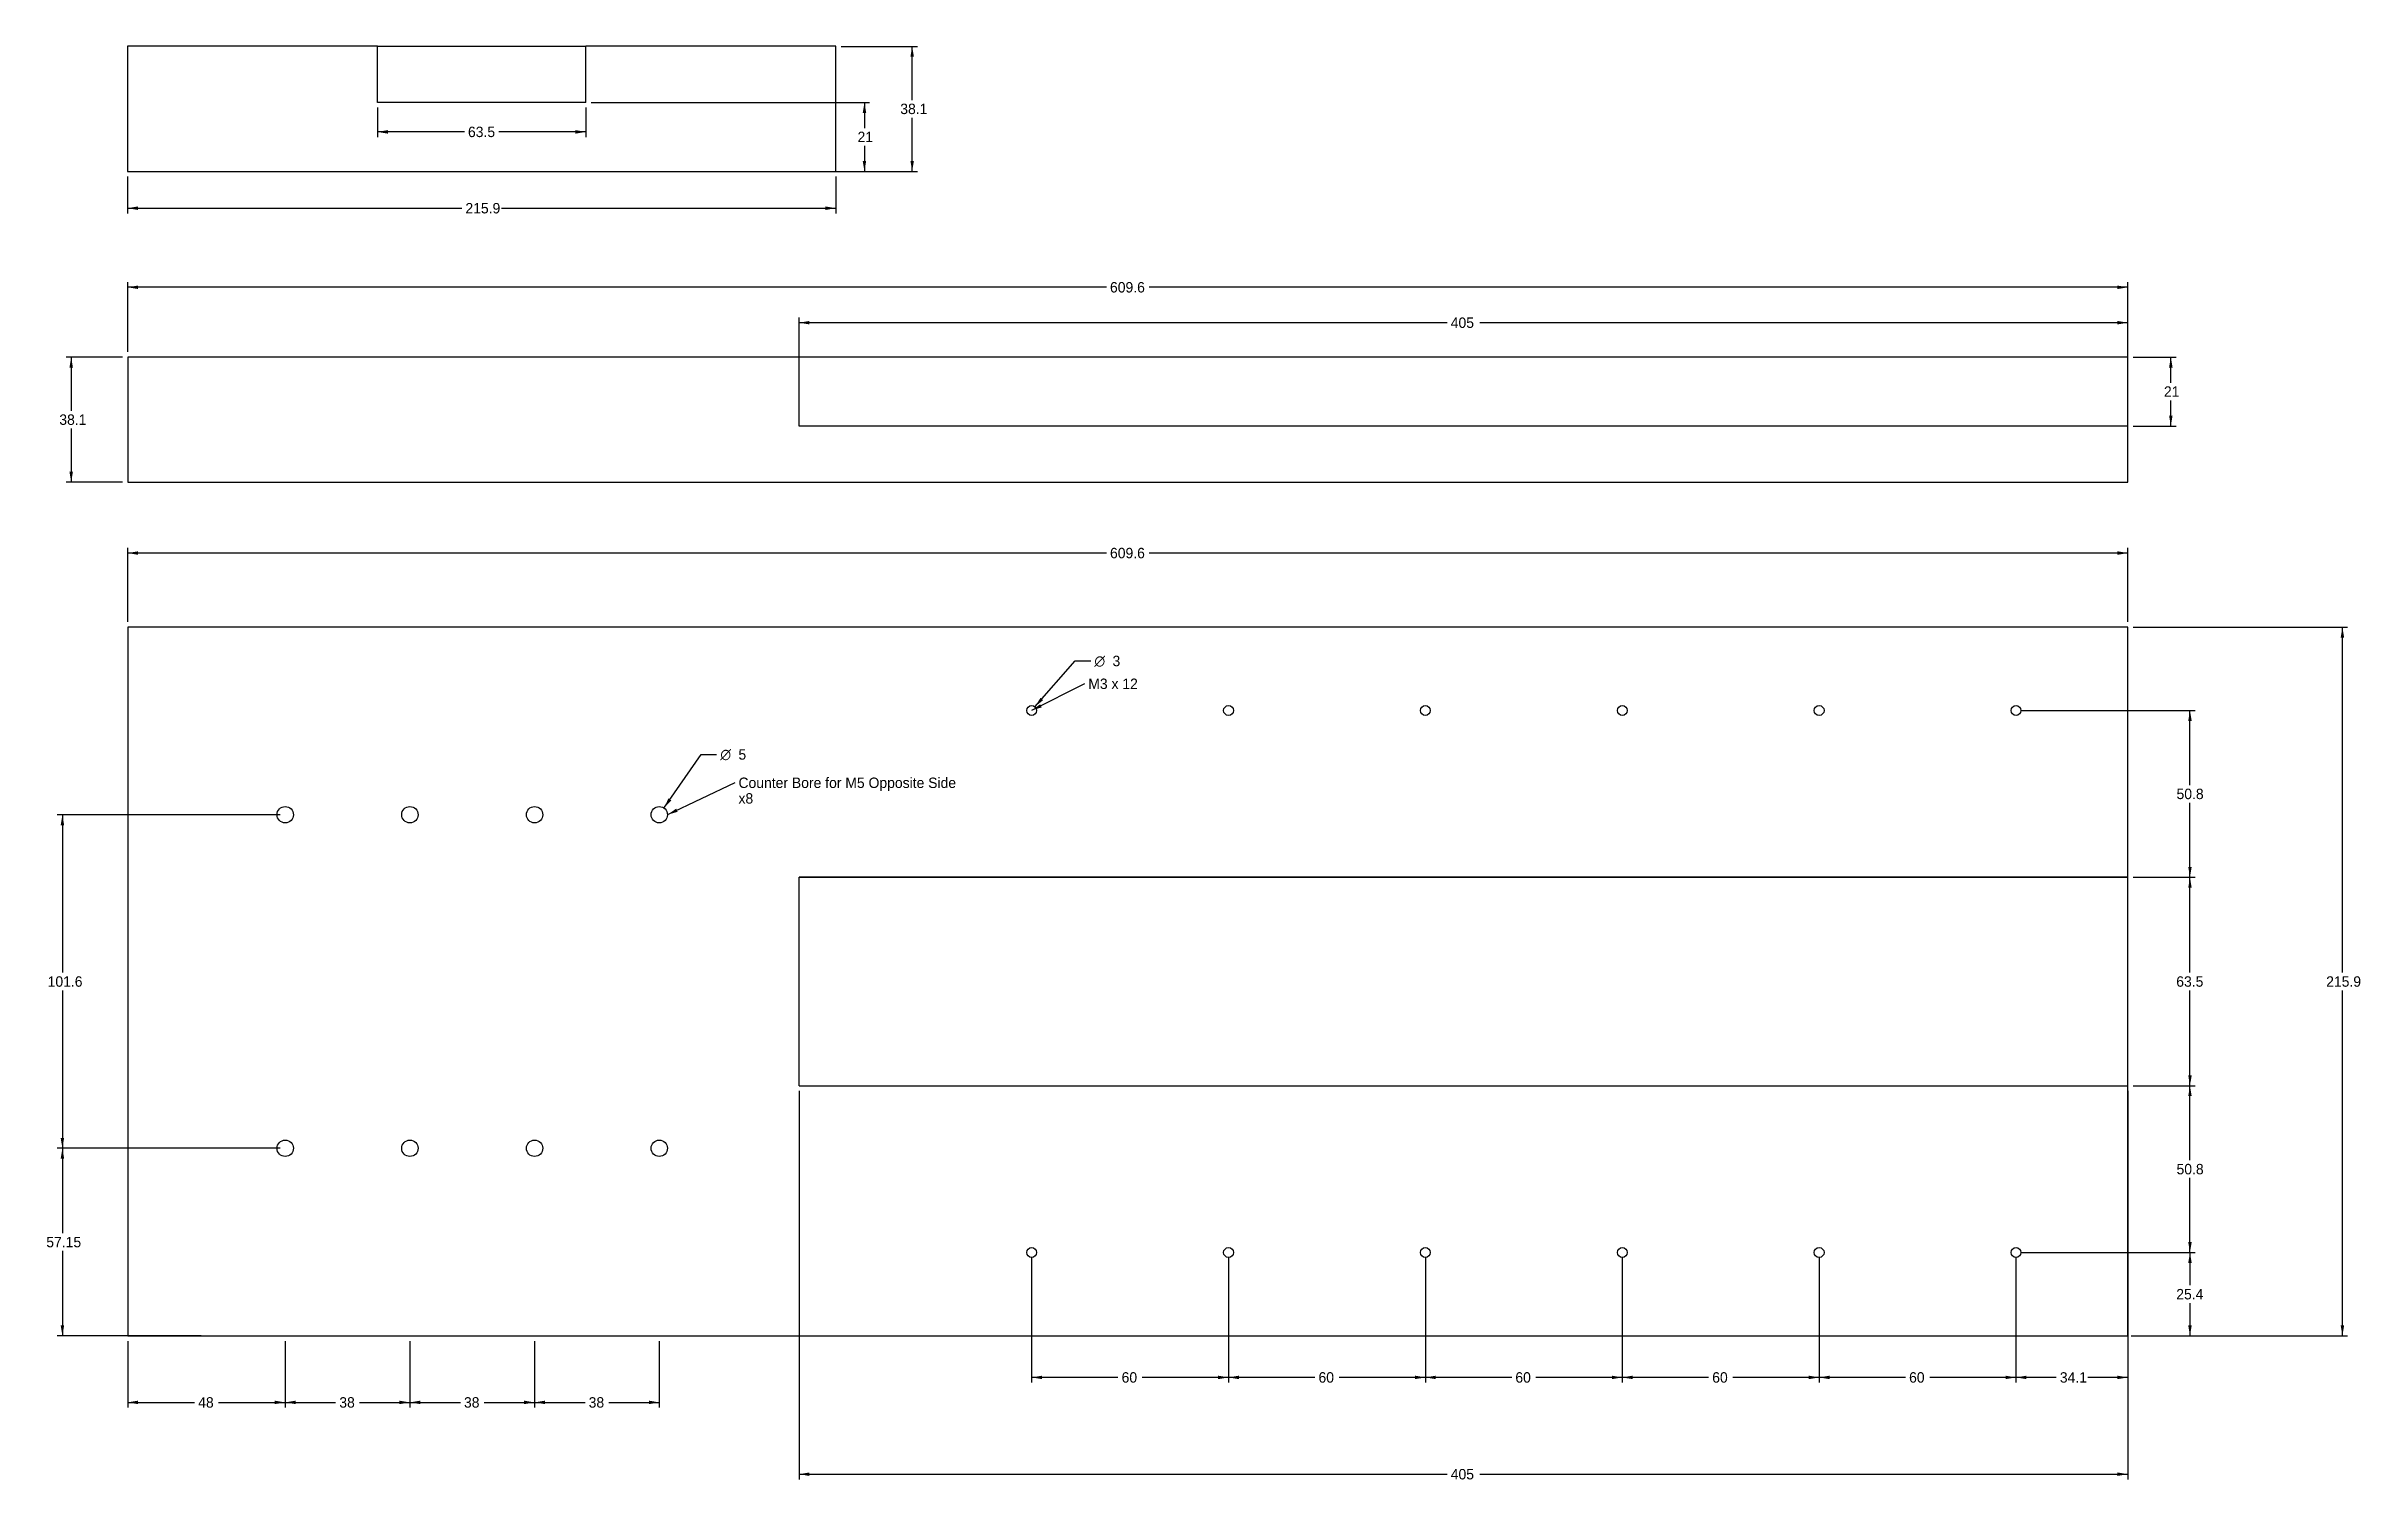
# Model space of a CAD drawing. Header units: millimetres. Extents: x 35 to 740, y 25 to 463.
import ezdxf
from ezdxf.enums import TextEntityAlignment as Align
from ezdxf.lldxf.tags import DXFTag

# ---------------------------------------------------------------- set-up
doc = ezdxf.new("R2010")
doc.units = ezdxf.units.MM
doc.layers.add('Default', color=7, linetype='Continuous')
doc.styles.add('SEACAD_Solid_Edge_ANSI', font='seans.ttf')
doc.styles.add('SEACAD_Solid_Edge_ANSI1_Symbols', font='semeca1.ttf')
tags = doc.linetypes.add('HIDDEN2', pattern=[4.7625, 3.175, -1.5875]).pattern_tags.tags
tags[6:7] = [DXFTag(74, 4), DXFTag(75, 0), DXFTag(340, '0'), DXFTag(46, 0.0), DXFTag(50, 0.0), DXFTag(44, 0.0), DXFTag(45, 0.0)]
tags[4:5] = [DXFTag(74, 4), DXFTag(75, 0), DXFTag(340, '0'), DXFTag(46, 0.0), DXFTag(50, 0.0), DXFTag(44, 0.0), DXFTag(45, 0.0)]
doc.dimstyles.new('ANSI_(mm)', dxfattribs={"dimtxt": 3.175, "dimasz": 3.175, "dimexe": 1.5875, "dimexo": 1.5875, "dimgap": 1.5875, "dimtad": 0, "dimtih": 1, "dimtoh": 1, "dimdsep": 46, "dimtxsty": 'SEACAD_Solid_Edge_ANSI', "dimblk1": '_SE_FILLED', "dimblk2": '_SE_FILLED', "dimsah": 1, "dimcen": 1.5875, "dimadec": 0, "dimazin": 0, "dimtfac": 1, "dimtofl": 0, "dimtmove": 0, "dimatfit": 3, "dimfxl": 0, "dimtolj": 1, "dimarcsym": 0})

# ---------------------------------------------------------------- blocks, each defined once
blk = doc.blocks.new('SEANNOT_GROUP')
at = {"layer": 'Default', "linetype": 'Continuous'}
blk.add_hatch(color=7, dxfattribs=at).paths.add_polyline_path([(337.64, 262.24), (335.04, 260.34), (338.12, 261.3)])
at = {"layer": 'Default', "color": 7, "linetype": 'Continuous'}
blk.add_lwpolyline([(351.18, 268.49), (335.04, 260.34)], dxfattribs=at)
at = {"layer": 'Default', "color": 7, "linetype": 'Continuous', "style": 'SEACAD_Solid_Edge_ANSI'}
blk.add_text('M3 x 12', height=3.175, dxfattribs=at).set_placement((352.3, 270.07), align=Align.TOP_LEFT)
blk = doc.blocks.new('SEANNOT_GROUP1')
at = {"layer": 'Default', "linetype": 'Continuous'}
blk.add_hatch(color=7, dxfattribs=at).paths.add_polyline_path([(226.69, 230.43), (224.04, 228.59), (227.14, 229.47)])
at = {"layer": 'Default', "color": 7, "linetype": 'Continuous'}
blk.add_lwpolyline([(244.58, 238.32), (224.04, 228.59)], dxfattribs=at)
at = {"layer": 'Default', "color": 7, "linetype": 'Continuous', "style": 'SEACAD_Solid_Edge_ANSI'}
for s, p in [('Counter Bore for M5 Opposite Side', (245.69, 239.91)), ('x8', (245.69, 235.15))]:
    blk.add_text(s, height=3.175, dxfattribs=at).set_placement(p, align=Align.TOP_LEFT)
blk = doc.blocks.new('DMBLK1')
at = {"layer": 'Default', "linetype": 'Continuous'}
for points in [[(62.72, 308.83), (59.54, 308.3), (62.72, 307.77)], [(665.97, 308.83), (665.97, 307.77), (669.14, 308.3)]]:
    blk.add_hatch(color=7, dxfattribs=at).paths.add_polyline_path(points)
at = {"layer": 'Default', "color": 7, "linetype": 'Continuous'}
for p, q in [((59.54, 287.32), (59.54, 309.89)), ((357.81, 308.3), (59.54, 308.3)), ((669.14, 308.3), (370.88, 308.3)), ((669.14, 287.32), (669.14, 309.89))]:
    blk.add_line(p, q, dxfattribs=at)
at = {"layer": 'Default', "color": 7, "linetype": 'Continuous', "style": 'SEACAD_Solid_Edge_ANSI'}
blk.add_text('609.6', height=3.175, dxfattribs=at).set_placement((358.92, 309.89), align=Align.TOP_LEFT)
blk = doc.blocks.new('_SE_FILLED')
at = {"color": 0}
blk.add_line((0, 0), (-1, 0), dxfattribs=at)
blk.add_solid([(0, 0), (-1, -0.1665), (-1, 0.1665), (0, 0)], dxfattribs=at)
blk = doc.blocks.new('DMBLK2')
at = {"layer": 'Default', "linetype": 'Continuous'}
for points in [[(735.05, 282.56), (734.53, 285.74), (734, 282.56)], [(735.05, 73.01), (734, 73.01), (734.53, 69.84)]]:
    blk.add_hatch(color=7, dxfattribs=at).paths.add_polyline_path(points)
at = {"layer": 'Default', "color": 7, "linetype": 'Continuous'}
for p, q in [((670.73, 285.74), (736.11, 285.74)), ((734.53, 180.49), (734.53, 285.74)), ((734.53, 69.84), (734.53, 175.09)), ((670.73, 69.84), (736.11, 69.84))]:
    blk.add_line(p, q, dxfattribs=at)
at = {"layer": 'Default', "color": 7, "linetype": 'Continuous', "style": 'SEACAD_Solid_Edge_ANSI'}
blk.add_text('215.9', height=3.175, dxfattribs=at).set_placement((729.58, 179.37), align=Align.TOP_LEFT)
blk = doc.blocks.new('DMBLK3')
at = {"layer": 'Default', "linetype": 'Continuous'}
blk.add_hatch(color=7, dxfattribs=at).paths.add_polyline_path([(337.73, 264.2), (336.03, 261.46), (338.53, 263.5)])
at = {"layer": 'Default', "color": 7, "linetype": 'Continuous'}
for p, q in [((336.03, 261.46), (348.29, 275.42)), ((348.29, 275.42), (353.05, 275.42))]:
    blk.add_line(p, q, dxfattribs=at)
for s, style, p in [('O', 'SEACAD_Solid_Edge_ANSI1_Symbols', (354.16, 277.01)), ('3', 'SEACAD_Solid_Edge_ANSI', (359.69, 277.01))]:
    blk.add_text(s, height=3.17, dxfattribs=dict(at, style=style)).set_placement(p, align=Align.TOP_LEFT)
blk = doc.blocks.new('DMBLK4')
at = {"layer": 'Default', "linetype": 'Continuous'}
for points in [[(41.79, 364.82), (42.85, 364.82), (42.32, 367.99)], [(41.79, 333.07), (42.32, 329.89), (42.85, 333.07)]]:
    blk.add_hatch(color=7, dxfattribs=at).paths.add_polyline_path(points)
at = {"layer": 'Default', "color": 7, "linetype": 'Continuous'}
for p, q in [((57.96, 367.99), (40.74, 367.99)), ((42.32, 367.99), (42.32, 351.64)), ((42.32, 346.24), (42.32, 329.89)), ((57.96, 329.89), (40.74, 329.89))]:
    blk.add_line(p, q, dxfattribs=at)
at = {"layer": 'Default', "color": 7, "linetype": 'Continuous', "style": 'SEACAD_Solid_Edge_ANSI'}
blk.add_text('38.1', height=3.175, dxfattribs=at).set_placement((38.7, 350.53), align=Align.TOP_LEFT)
blk = doc.blocks.new('DMBLK5')
at = {"layer": 'Default', "linetype": 'Continuous'}
for points in [[(62.72, 389.79), (59.54, 389.26), (62.72, 388.73)], [(665.97, 389.79), (665.97, 388.73), (669.14, 389.26)]]:
    blk.add_hatch(color=7, dxfattribs=at).paths.add_polyline_path(points)
at = {"layer": 'Default', "color": 7, "linetype": 'Continuous'}
for p, q in [((59.54, 369.58), (59.54, 390.85)), ((357.81, 389.26), (59.54, 389.26)), ((669.14, 389.26), (370.88, 389.26)), ((669.14, 369.58), (669.14, 390.85))]:
    blk.add_line(p, q, dxfattribs=at)
at = {"layer": 'Default', "color": 7, "linetype": 'Continuous', "style": 'SEACAD_Solid_Edge_ANSI'}
blk.add_text('609.6', height=3.175, dxfattribs=at).set_placement((358.92, 390.85), align=Align.TOP_LEFT)
blk = doc.blocks.new('DMBLK6')
at = {"layer": 'Default', "linetype": 'Continuous'}
for points in [[(682.76, 364.82), (682.23, 367.99), (681.7, 364.82)], [(682.76, 350.17), (681.7, 350.17), (682.23, 346.99)]]:
    blk.add_hatch(color=7, dxfattribs=at).paths.add_polyline_path(points)
at = {"layer": 'Default', "color": 7, "linetype": 'Continuous'}
for p, q in [((670.73, 367.99), (683.82, 367.99)), ((682.23, 360.19), (682.23, 367.99)), ((682.23, 346.99), (682.23, 354.79)), ((670.73, 346.99), (683.82, 346.99))]:
    blk.add_line(p, q, dxfattribs=at)
at = {"layer": 'Default', "color": 7, "linetype": 'Continuous', "style": 'SEACAD_Solid_Edge_ANSI'}
blk.add_text('21', height=3.175, dxfattribs=at).set_placement((680.13, 359.08), align=Align.TOP_LEFT)
blk = doc.blocks.new('DMBLK7')
at = {"layer": 'Default', "linetype": 'Continuous'}
for points in [[(299.15, 459.49), (298.62, 462.66), (298.09, 459.49)], [(299.15, 427.74), (298.09, 427.74), (298.62, 424.56)]]:
    blk.add_hatch(color=7, dxfattribs=at).paths.add_polyline_path(points)
at = {"layer": 'Default', "color": 7, "linetype": 'Continuous'}
for p, q in [((276.96, 462.66), (300.2, 462.66)), ((298.62, 446.31), (298.62, 462.66)), ((298.62, 424.56), (298.62, 440.91)), ((276.96, 424.56), (300.2, 424.56))]:
    blk.add_line(p, q, dxfattribs=at)
at = {"layer": 'Default', "color": 7, "linetype": 'Continuous', "style": 'SEACAD_Solid_Edge_ANSI'}
blk.add_text('38.1', height=3.175, dxfattribs=at).set_placement((295, 445.2), align=Align.TOP_LEFT)
blk = doc.blocks.new('DMBLK8')
at = {"layer": 'Default', "linetype": 'Continuous'}
for points in [[(62.65, 412.82), (62.65, 413.88), (59.47, 413.35)], [(272.2, 412.82), (275.37, 413.35), (272.2, 413.88)]]:
    blk.add_hatch(color=7, dxfattribs=at).paths.add_polyline_path(points)
at = {"layer": 'Default', "color": 7, "linetype": 'Continuous'}
for p, q in [((59.47, 422.98), (59.47, 411.77)), ((275.37, 422.98), (275.37, 411.77)), ((59.47, 413.35), (161.36, 413.35)), ((173.48, 413.35), (275.37, 413.35))]:
    blk.add_line(p, q, dxfattribs=at)
at = {"layer": 'Default', "color": 7, "linetype": 'Continuous', "style": 'SEACAD_Solid_Edge_ANSI'}
blk.add_text('215.9', height=3.175, dxfattribs=at).set_placement((162.47, 414.94), align=Align.TOP_LEFT)
blk = doc.blocks.new('DMBLK9')
at = {"layer": 'Default', "linetype": 'Continuous'}
for points in [[(138.85, 436.07), (138.85, 437.13), (135.67, 436.6)], [(196, 436.07), (199.17, 436.6), (196, 437.13)]]:
    blk.add_hatch(color=7, dxfattribs=at).paths.add_polyline_path(points)
at = {"layer": 'Default', "color": 7, "linetype": 'Continuous'}
for p, q in [((135.67, 443.98), (135.67, 435.02)), ((199.17, 443.98), (199.17, 435.02)), ((162.14, 436.6), (135.67, 436.6)), ((199.17, 436.6), (172.7, 436.6))]:
    blk.add_line(p, q, dxfattribs=at)
at = {"layer": 'Default', "color": 7, "linetype": 'Continuous', "style": 'SEACAD_Solid_Edge_ANSI'}
blk.add_text('63.5', height=3.175, dxfattribs=at).set_placement((163.25, 438.19), align=Align.TOP_LEFT)
blk = doc.blocks.new('DMBLK10')
at = {"layer": 'Default', "linetype": 'Continuous'}
for points in [[(284.61, 442.39), (284.08, 445.56), (283.56, 442.39)], [(284.61, 427.74), (283.56, 427.74), (284.08, 424.56)]]:
    blk.add_hatch(color=7, dxfattribs=at).paths.add_polyline_path(points)
at = {"layer": 'Default', "color": 7, "linetype": 'Continuous'}
for p, q in [((200.76, 445.56), (285.67, 445.56)), ((284.08, 445.56), (284.08, 437.76)), ((284.08, 432.36), (284.08, 424.56)), ((169.01, 424.56), (285.67, 424.56))]:
    blk.add_line(p, q, dxfattribs=at)
at = {"layer": 'Default', "color": 7, "linetype": 'Continuous', "style": 'SEACAD_Solid_Edge_ANSI'}
blk.add_text('21', height=3.175, dxfattribs=at).set_placement((281.98, 436.65), align=Align.TOP_LEFT)
blk = doc.blocks.new('DMBLK11')
at = {"layer": 'Default', "linetype": 'Continuous'}
for points in [[(267.32, 379), (264.14, 378.48), (267.32, 377.95)], [(665.97, 379), (665.97, 377.95), (669.14, 378.48)]]:
    blk.add_hatch(color=7, dxfattribs=at).paths.add_polyline_path(points)
at = {"layer": 'Default', "color": 7, "linetype": 'Continuous'}
for p, q in [((264.14, 348.58), (264.14, 380.06)), ((461.66, 378.48), (264.14, 378.48)), ((669.14, 378.48), (471.63, 378.48)), ((669.14, 348.58), (669.14, 380.06))]:
    blk.add_line(p, q, dxfattribs=at)
at = {"layer": 'Default', "color": 7, "linetype": 'Continuous', "style": 'SEACAD_Solid_Edge_ANSI'}
blk.add_text('405', height=3.175, dxfattribs=at).set_placement((462.77, 380.06), align=Align.TOP_LEFT)
blk = doc.blocks.new('DMBLK12')
at = {"layer": 'Default', "linetype": 'Continuous'}
for points in [[(62.72, 49.05), (62.72, 50.1), (59.54, 49.57)], [(104.37, 49.05), (107.54, 49.57), (104.37, 50.1)]]:
    blk.add_hatch(color=7, dxfattribs=at).paths.add_polyline_path(points)
at = {"layer": 'Default', "color": 7, "linetype": 'Continuous'}
for p, q in [((59.54, 68.25), (59.54, 47.99)), ((107.54, 68.25), (107.54, 47.99)), ((59.54, 49.57), (79.92, 49.57)), ((87.17, 49.57), (107.54, 49.57))]:
    blk.add_line(p, q, dxfattribs=at)
at = {"layer": 'Default', "color": 7, "linetype": 'Continuous', "style": 'SEACAD_Solid_Edge_ANSI'}
blk.add_text('48', height=3.175, dxfattribs=at).set_placement((81.03, 51.16), align=Align.TOP_LEFT)
blk = doc.blocks.new('DMBLK13')
at = {"layer": 'Default', "linetype": 'Continuous'}
for points in [[(110.72, 49.05), (110.72, 50.1), (107.54, 49.57)], [(142.37, 49.05), (145.54, 49.57), (142.37, 50.1)]]:
    blk.add_hatch(color=7, dxfattribs=at).paths.add_polyline_path(points)
at = {"layer": 'Default', "color": 7, "linetype": 'Continuous'}
for p, q in [((107.54, 68.25), (107.54, 47.99)), ((145.54, 68.25), (145.54, 47.99)), ((107.54, 49.57), (122.92, 49.57)), ((130.17, 49.57), (145.54, 49.57))]:
    blk.add_line(p, q, dxfattribs=at)
at = {"layer": 'Default', "color": 7, "linetype": 'Continuous', "style": 'SEACAD_Solid_Edge_ANSI'}
blk.add_text('38', height=3.175, dxfattribs=at).set_placement((124.03, 51.16), align=Align.TOP_LEFT)
blk = doc.blocks.new('DMBLK14')
at = {"layer": 'Default', "linetype": 'Continuous'}
for points in [[(148.72, 49.05), (148.72, 50.1), (145.54, 49.57)], [(180.37, 49.05), (183.54, 49.57), (180.37, 50.1)]]:
    blk.add_hatch(color=7, dxfattribs=at).paths.add_polyline_path(points)
at = {"layer": 'Default', "color": 7, "linetype": 'Continuous'}
for p, q in [((145.54, 68.25), (145.54, 47.99)), ((183.54, 68.25), (183.54, 47.99)), ((145.54, 49.57), (160.92, 49.57)), ((168.17, 49.57), (183.54, 49.57))]:
    blk.add_line(p, q, dxfattribs=at)
at = {"layer": 'Default', "color": 7, "linetype": 'Continuous', "style": 'SEACAD_Solid_Edge_ANSI'}
blk.add_text('38', height=3.175, dxfattribs=at).set_placement((162.03, 51.16), align=Align.TOP_LEFT)
blk = doc.blocks.new('DMBLK15')
at = {"layer": 'Default', "linetype": 'Continuous'}
for points in [[(186.72, 49.05), (186.72, 50.1), (183.54, 49.57)], [(218.37, 49.05), (221.54, 49.57), (218.37, 50.1)]]:
    blk.add_hatch(color=7, dxfattribs=at).paths.add_polyline_path(points)
at = {"layer": 'Default', "color": 7, "linetype": 'Continuous'}
for p, q in [((183.54, 68.25), (183.54, 47.99)), ((221.54, 68.25), (221.54, 47.99)), ((183.54, 49.57), (198.92, 49.57)), ((206.17, 49.57), (221.54, 49.57))]:
    blk.add_line(p, q, dxfattribs=at)
at = {"layer": 'Default', "color": 7, "linetype": 'Continuous', "style": 'SEACAD_Solid_Edge_ANSI'}
blk.add_text('38', height=3.175, dxfattribs=at).set_placement((200.03, 51.16), align=Align.TOP_LEFT)
blk = doc.blocks.new('DMBLK16')
at = {"layer": 'Default', "linetype": 'Continuous'}
for points in [[(39.11, 123.81), (40.17, 123.81), (39.64, 126.99)], [(39.11, 73.01), (39.64, 69.84), (40.17, 73.01)]]:
    blk.add_hatch(color=7, dxfattribs=at).paths.add_polyline_path(points)
at = {"layer": 'Default', "color": 7, "linetype": 'Continuous'}
for p, q in [((105.96, 126.99), (38.06, 126.99)), ((39.64, 126.99), (39.64, 101.11)), ((39.64, 95.71), (39.64, 69.84)), ((81.96, 69.84), (38.06, 69.84))]:
    blk.add_line(p, q, dxfattribs=at)
at = {"layer": 'Default', "color": 7, "linetype": 'Continuous', "style": 'SEACAD_Solid_Edge_ANSI'}
blk.add_text('57.15', height=3.175, dxfattribs=at).set_placement((34.73, 100), align=Align.TOP_LEFT)
blk = doc.blocks.new('DMBLK17')
at = {"layer": 'Default', "linetype": 'Continuous'}
for points in [[(39.11, 225.41), (40.17, 225.41), (39.64, 228.59)], [(39.11, 130.16), (39.64, 126.99), (40.17, 130.16)]]:
    blk.add_hatch(color=7, dxfattribs=at).paths.add_polyline_path(points)
at = {"layer": 'Default', "color": 7, "linetype": 'Continuous'}
for p, q in [((105.96, 228.59), (38.06, 228.59)), ((39.64, 228.59), (39.64, 180.49)), ((39.64, 175.09), (39.64, 126.99)), ((105.96, 126.99), (38.06, 126.99))]:
    blk.add_line(p, q, dxfattribs=at)
at = {"layer": 'Default', "color": 7, "linetype": 'Continuous', "style": 'SEACAD_Solid_Edge_ANSI'}
blk.add_text('101.6', height=3.175, dxfattribs=at).set_placement((35.14, 179.37), align=Align.TOP_LEFT)
blk = doc.blocks.new('DMBLK18')
at = {"layer": 'Default', "linetype": 'Continuous'}
blk.add_hatch(color=7, dxfattribs=at).paths.add_polyline_path([(224.34, 233.55), (222.97, 230.64), (225.21, 232.95)])
at = {"layer": 'Default', "color": 7, "linetype": 'Continuous'}
for p, q in [((222.97, 230.64), (234.28, 246.96)), ((234.28, 246.96), (239.04, 246.96))]:
    blk.add_line(p, q, dxfattribs=at)
for s, style, p in [('O', 'SEACAD_Solid_Edge_ANSI1_Symbols', (240.16, 248.54)), ('5', 'SEACAD_Solid_Edge_ANSI', (245.68, 248.54))]:
    blk.add_text(s, height=3.17, dxfattribs=dict(at, style=style)).set_placement(p, align=Align.TOP_LEFT)
blk = doc.blocks.new('DMBLK19')
at = {"layer": 'Default', "linetype": 'Continuous'}
for points in [[(688.59, 92.06), (688.06, 95.24), (687.54, 92.06)], [(688.59, 73.01), (687.54, 73.01), (688.06, 69.84)]]:
    blk.add_hatch(color=7, dxfattribs=at).paths.add_polyline_path(points)
at = {"layer": 'Default', "color": 7, "linetype": 'Continuous'}
for p, q in [((636.63, 95.24), (689.65, 95.24)), ((688.06, 95.24), (688.06, 85.24)), ((688.06, 79.84), (688.06, 69.84)), ((670.13, 69.84), (689.65, 69.84))]:
    blk.add_line(p, q, dxfattribs=at)
at = {"layer": 'Default', "color": 7, "linetype": 'Continuous', "style": 'SEACAD_Solid_Edge_ANSI'}
blk.add_text('25.4', height=3.175, dxfattribs=at).set_placement((683.89, 84.12), align=Align.TOP_LEFT)
blk = doc.blocks.new('DMBLK20')
at = {"layer": 'Default', "linetype": 'Continuous'}
for points in [[(688.59, 142.86), (688.06, 146.04), (687.54, 142.86)], [(688.59, 98.41), (687.54, 98.41), (688.06, 95.24)]]:
    blk.add_hatch(color=7, dxfattribs=at).paths.add_polyline_path(points)
at = {"layer": 'Default', "color": 7, "linetype": 'Continuous'}
for p, q in [((670.73, 146.04), (689.65, 146.04)), ((688.06, 123.34), (688.06, 146.04)), ((688.06, 95.24), (688.06, 117.94)), ((636.63, 95.24), (689.65, 95.24))]:
    blk.add_line(p, q, dxfattribs=at)
at = {"layer": 'Default', "color": 7, "linetype": 'Continuous', "style": 'SEACAD_Solid_Edge_ANSI'}
blk.add_text('50.8', height=3.175, dxfattribs=at).set_placement((683.97, 122.22), align=Align.TOP_LEFT)
blk = doc.blocks.new('DMBLK21')
at = {"layer": 'Default', "linetype": 'Continuous'}
for points in [[(688.59, 206.36), (688.06, 209.54), (687.54, 206.36)], [(688.59, 149.21), (687.54, 149.21), (688.06, 146.04)]]:
    blk.add_hatch(color=7, dxfattribs=at).paths.add_polyline_path(points)
at = {"layer": 'Default', "color": 7, "linetype": 'Continuous'}
for p, q in [((670.73, 209.54), (689.65, 209.54)), ((688.06, 180.49), (688.06, 209.54)), ((688.06, 146.04), (688.06, 175.09)), ((670.73, 146.04), (689.65, 146.04))]:
    blk.add_line(p, q, dxfattribs=at)
at = {"layer": 'Default', "color": 7, "linetype": 'Continuous', "style": 'SEACAD_Solid_Edge_ANSI'}
blk.add_text('63.5', height=3.175, dxfattribs=at).set_placement((683.89, 179.37), align=Align.TOP_LEFT)
blk = doc.blocks.new('DMBLK22')
at = {"layer": 'Default', "linetype": 'Continuous'}
for points in [[(688.59, 257.16), (688.06, 260.34), (687.54, 257.16)], [(688.59, 212.71), (687.54, 212.71), (688.06, 209.54)]]:
    blk.add_hatch(color=7, dxfattribs=at).paths.add_polyline_path(points)
at = {"layer": 'Default', "color": 7, "linetype": 'Continuous'}
for p, q in [((636.63, 260.34), (689.65, 260.34)), ((688.06, 237.64), (688.06, 260.34)), ((688.06, 209.54), (688.06, 232.24)), ((670.73, 209.54), (689.65, 209.54))]:
    blk.add_line(p, q, dxfattribs=at)
at = {"layer": 'Default', "color": 7, "linetype": 'Continuous', "style": 'SEACAD_Solid_Edge_ANSI'}
blk.add_text('50.8', height=3.175, dxfattribs=at).set_placement((683.97, 236.52), align=Align.TOP_LEFT)
blk = doc.blocks.new('DMBLK23')
at = {"layer": 'Default', "linetype": 'Continuous'}
for points in [[(638.22, 56.66), (638.22, 57.71), (635.04, 57.18)], [(665.97, 56.66), (669.14, 57.18), (665.97, 57.71)]]:
    blk.add_hatch(color=7, dxfattribs=at).paths.add_polyline_path(points)
at = {"layer": 'Default', "color": 7, "linetype": 'Continuous'}
for p, q in [((635.04, 93.65), (635.04, 55.6)), ((669.14, 68.25), (669.14, 55.6)), ((647.29, 57.18), (635.04, 57.18)), ((669.14, 57.18), (656.9, 57.18))]:
    blk.add_line(p, q, dxfattribs=at)
at = {"layer": 'Default', "color": 7, "linetype": 'Continuous', "style": 'SEACAD_Solid_Edge_ANSI'}
blk.add_text('34.1', height=3.175, dxfattribs=at).set_placement((648.4, 58.77), align=Align.TOP_LEFT)
blk = doc.blocks.new('DMBLK24')
at = {"layer": 'Default', "linetype": 'Continuous'}
for points in [[(578.22, 56.66), (578.22, 57.71), (575.04, 57.18)], [(631.87, 56.66), (635.04, 57.18), (631.87, 57.71)]]:
    blk.add_hatch(color=7, dxfattribs=at).paths.add_polyline_path(points)
at = {"layer": 'Default', "color": 7, "linetype": 'Continuous'}
for p, q in [((575.04, 93.65), (575.04, 55.6)), ((635.04, 93.65), (635.04, 55.6)), ((601.35, 57.18), (575.04, 57.18)), ((635.04, 57.18), (608.74, 57.18))]:
    blk.add_line(p, q, dxfattribs=at)
at = {"layer": 'Default', "color": 7, "linetype": 'Continuous', "style": 'SEACAD_Solid_Edge_ANSI'}
blk.add_text('60', height=3.175, dxfattribs=at).set_placement((602.46, 58.77), align=Align.TOP_LEFT)
blk = doc.blocks.new('DMBLK25')
at = {"layer": 'Default', "linetype": 'Continuous'}
for points in [[(518.22, 56.66), (518.22, 57.71), (515.04, 57.18)], [(571.87, 56.66), (575.04, 57.18), (571.87, 57.71)]]:
    blk.add_hatch(color=7, dxfattribs=at).paths.add_polyline_path(points)
at = {"layer": 'Default', "color": 7, "linetype": 'Continuous'}
for p, q in [((515.04, 93.65), (515.04, 55.6)), ((575.04, 93.65), (575.04, 55.6)), ((541.35, 57.18), (515.04, 57.18)), ((575.04, 57.18), (548.74, 57.18))]:
    blk.add_line(p, q, dxfattribs=at)
at = {"layer": 'Default', "color": 7, "linetype": 'Continuous', "style": 'SEACAD_Solid_Edge_ANSI'}
blk.add_text('60', height=3.175, dxfattribs=at).set_placement((542.46, 58.77), align=Align.TOP_LEFT)
blk = doc.blocks.new('DMBLK26')
at = {"layer": 'Default', "linetype": 'Continuous'}
for points in [[(458.22, 56.66), (458.22, 57.71), (455.04, 57.18)], [(511.87, 56.66), (515.04, 57.18), (511.87, 57.71)]]:
    blk.add_hatch(color=7, dxfattribs=at).paths.add_polyline_path(points)
at = {"layer": 'Default', "color": 7, "linetype": 'Continuous'}
for p, q in [((455.04, 93.65), (455.04, 55.6)), ((515.04, 93.65), (515.04, 55.6)), ((481.35, 57.18), (455.04, 57.18)), ((515.04, 57.18), (488.74, 57.18))]:
    blk.add_line(p, q, dxfattribs=at)
at = {"layer": 'Default', "color": 7, "linetype": 'Continuous', "style": 'SEACAD_Solid_Edge_ANSI'}
blk.add_text('60', height=3.175, dxfattribs=at).set_placement((482.46, 58.77), align=Align.TOP_LEFT)
blk = doc.blocks.new('DMBLK27')
at = {"layer": 'Default', "linetype": 'Continuous'}
for points in [[(398.22, 56.66), (398.22, 57.71), (395.04, 57.18)], [(451.87, 56.66), (455.04, 57.18), (451.87, 57.71)]]:
    blk.add_hatch(color=7, dxfattribs=at).paths.add_polyline_path(points)
at = {"layer": 'Default', "color": 7, "linetype": 'Continuous'}
for p, q in [((395.04, 93.65), (395.04, 55.6)), ((455.04, 93.65), (455.04, 55.6)), ((421.35, 57.18), (395.04, 57.18)), ((455.04, 57.18), (428.74, 57.18))]:
    blk.add_line(p, q, dxfattribs=at)
at = {"layer": 'Default', "color": 7, "linetype": 'Continuous', "style": 'SEACAD_Solid_Edge_ANSI'}
blk.add_text('60', height=3.175, dxfattribs=at).set_placement((422.46, 58.77), align=Align.TOP_LEFT)
blk = doc.blocks.new('DMBLK28')
at = {"layer": 'Default', "linetype": 'Continuous'}
for points in [[(338.22, 56.66), (338.22, 57.71), (335.04, 57.18)], [(391.87, 56.66), (395.04, 57.18), (391.87, 57.71)]]:
    blk.add_hatch(color=7, dxfattribs=at).paths.add_polyline_path(points)
at = {"layer": 'Default', "color": 7, "linetype": 'Continuous'}
for p, q in [((335.04, 93.65), (335.04, 55.6)), ((395.04, 93.65), (395.04, 55.6)), ((361.35, 57.18), (335.04, 57.18)), ((395.04, 57.18), (368.74, 57.18))]:
    blk.add_line(p, q, dxfattribs=at)
at = {"layer": 'Default', "color": 7, "linetype": 'Continuous', "style": 'SEACAD_Solid_Edge_ANSI'}
blk.add_text('60', height=3.175, dxfattribs=at).set_placement((362.46, 58.77), align=Align.TOP_LEFT)
blk = doc.blocks.new('DMBLK29')
at = {"layer": 'Default', "linetype": 'Continuous'}
for points in [[(267.32, 27.17), (267.32, 28.23), (264.14, 27.7)], [(665.97, 27.17), (669.14, 27.7), (665.97, 28.23)]]:
    blk.add_hatch(color=7, dxfattribs=at).paths.add_polyline_path(points)
at = {"layer": 'Default', "color": 7, "linetype": 'Continuous'}
for p, q in [((264.14, 144.45), (264.14, 26.11)), ((669.14, 144.45), (669.14, 26.11)), ((264.14, 27.7), (461.66, 27.7)), ((471.63, 27.7), (669.14, 27.7))]:
    blk.add_line(p, q, dxfattribs=at)
at = {"layer": 'Default', "color": 7, "linetype": 'Continuous', "style": 'SEACAD_Solid_Edge_ANSI'}
blk.add_text('405', height=3.175, dxfattribs=at).set_placement((462.77, 29.29), align=Align.TOP_LEFT)

msp = doc.modelspace()

# ---------------------------------------------------------------- linework, layer by layer
at = {"layer": 'Default', "color": 7, "linetype": 'Continuous'}
for p, q in [((59.47, 462.663), (59.47, 424.563)), ((135.67, 462.663), (59.47, 462.663)), ((135.67, 445.563), (135.67, 462.663)), ((135.67, 462.663), (199.17, 462.663)), ((199.17, 445.563), (199.17, 462.663)), ((275.37, 462.663), (199.17, 462.663)), ((275.37, 424.563), (275.37, 462.663)), ((59.47, 445.563), (59.47, 424.563)), ((199.17, 445.563), (135.67, 445.563)), ((59.47, 424.563), (275.37, 424.563)), ((59.47, 424.563), (135.67, 424.563)), ((135.67, 424.563), (199.17, 424.563)), ((669.143, 367.991), (59.543, 367.991)), ((59.543, 367.991), (59.543, 329.891)), ((669.143, 329.891), (669.143, 367.991)), ((59.543, 346.991), (59.543, 329.891)), ((669.143, 329.891), (669.143, 346.991)), ((59.543, 329.891), (669.143, 329.891)), ((59.543, 329.891), (669.143, 329.891)), ((669.143, 285.737), (59.543, 285.737)), ((59.543, 285.737), (59.543, 69.837)), ((395.043, 285.737), (335.043, 285.737)), ((455.043, 285.737), (395.043, 285.737)), ((515.043, 285.737), (455.043, 285.737)), ((575.043, 285.737), (515.043, 285.737)), ((669.143, 69.837), (669.143, 285.737)), ((59.543, 260.337), (59.543, 69.837)), ((59.543, 260.337), (59.543, 69.837)), ((59.543, 234.937), (59.543, 69.837)), ((59.543, 228.587), (59.543, 126.987)), ((59.543, 228.587), (59.543, 126.987)), ((59.543, 228.587), (59.543, 69.837)), ((59.543, 209.537), (59.543, 69.837)), ((264.143, 146.037), (264.143, 209.537)), ((669.143, 209.537), (264.143, 209.537)), ((264.143, 209.537), (669.143, 209.537)), ((669.143, 146.037), (669.143, 209.537)), ((59.543, 146.037), (59.543, 69.837)), ((264.143, 146.037), (669.143, 146.037)), ((59.543, 126.987), (59.543, 69.837)), ((59.543, 120.637), (59.543, 69.837)), ((59.543, 95.237), (59.543, 69.837)), ((59.543, 95.237), (59.543, 69.837)), ((59.543, 69.837), (669.143, 69.837)), ((59.543, 69.837), (668.543, 69.837)), ((59.543, 69.837), (668.543, 69.837)), ((59.543, 69.837), (668.543, 69.837)), ((59.543, 69.837), (668.543, 69.837)), ((59.543, 69.837), (334.943, 69.837)), ((59.543, 69.837), (335.043, 69.837)), ((59.543, 69.837), (107.543, 69.837)), ((59.543, 69.837), (107.543, 69.837)), ((59.543, 69.837), (259.543, 69.837)), ((59.543, 69.837), (107.543, 69.837)), ((107.543, 69.837), (145.543, 69.837)), ((107.543, 69.837), (145.543, 69.837)), ((145.543, 69.837), (183.543, 69.837)), ((145.543, 69.837), (183.543, 69.837)), ((145.543, 69.837), (183.543, 69.837)), ((183.543, 69.837), (221.543, 69.837)), ((183.543, 69.837), (221.543, 69.837)), ((183.543, 69.837), (221.543, 69.837)), ((334.943, 69.837), (394.943, 69.837)), ((394.943, 69.837), (454.943, 69.837)), ((454.943, 69.837), (514.943, 69.837)), ((514.943, 69.837), (574.943, 69.837)), ((574.943, 69.837), (634.943, 69.837))]:
    msp.add_line(p, q, dxfattribs=at)
at = {"layer": 'Default', "color": 7, "linetype": 'HIDDEN2'}
for p, q in [((264.143, 346.991), (264.143, 367.991)), ((669.143, 346.991), (264.143, 346.991))]:
    msp.add_line(p, q, dxfattribs=at)
at = {"layer": 'Default', "color": 7, "linetype": 'Continuous'}
for centre, radius in [((335.043, 260.337), 1.5), ((395.043, 260.337), 1.5), ((455.043, 260.337), 1.5), ((515.043, 260.337), 1.5), ((575.043, 260.337), 1.5), ((635.043, 260.337), 1.5), ((107.543, 228.587), 2.5), ((145.543, 228.587), 2.5), ((183.543, 228.587), 2.5), ((221.543, 228.587), 2.5), ((107.543, 126.987), 2.5), ((145.543, 126.987), 2.5), ((183.543, 126.987), 2.5), ((221.543, 126.987), 2.5), ((335.043, 95.237), 1.5), ((395.043, 95.237), 1.5), ((455.043, 95.237), 1.5), ((515.043, 95.237), 1.5), ((575.043, 95.237), 1.5), ((635.043, 95.237), 1.5)]:
    msp.add_circle(centre, radius, dxfattribs=at)

# ---------------------------------------------------------------- block references
at = {"layer": 'Default'}
for name in ['SEANNOT_GROUP', 'SEANNOT_GROUP1']:
    msp.add_blockref(name, (0, 0), dxfattribs=at)

# ---------------------------------------------------------------- dimensions: what is measured, and where the dimension line sits
at = {"layer": 'Default', "color": 7, "linetype": 'Continuous'}
for base, p1, p2, angle, picture, middle, dimtype in [((298.616, 424.563), (275.37, 424.563), (275.37, 462.663), 90, 'DMBLK7', (298.616, 443.613), 161), ((284.085, 424.563), (199.17, 445.563), (167.42, 424.563), 90, 'DMBLK10', (284.085, 435.063), 160), ((59.47, 413.353), (59.47, 424.563), (275.37, 424.563), 0, 'DMBLK8', (167.42, 413.353), 161), ((42.323, 367.991), (59.543, 367.991), (59.543, 329.891), 270, 'DMBLK4', (42.323, 348.941), 161), ((682.23, 346.991), (669.143, 346.991), (669.143, 367.991), 90, 'DMBLK6', (682.23, 357.491), 161), ((734.526, 69.837), (669.143, 69.837), (669.143, 285.737), 90, 'DMBLK2', (734.526, 177.787), 161), ((688.065, 260.337), (669.143, 209.537), (635.043, 260.337), 90, 'DMBLK22', (688.065, 234.937), 160), ((39.644, 228.587), (107.543, 228.587), (107.543, 126.987), 270, 'DMBLK17', (39.644, 177.787), 161), ((688.065, 146.037), (669.143, 146.037), (669.143, 209.537), 90, 'DMBLK21', (688.065, 177.787), 161), ((264.143, 27.699), (264.143, 146.037), (669.143, 146.037), 0, 'DMBLK29', (466.643, 27.699), 161), ((688.065, 146.037), (635.043, 95.237), (669.143, 146.037), 90, 'DMBLK20', (688.065, 120.637), 160), ((39.644, 69.837), (107.543, 126.987), (83.543, 69.837), 90, 'DMBLK16', (39.644, 98.412), 160), ((455.043, 57.185), (455.043, 95.237), (395.043, 95.237), 180, 'DMBLK27', (425.043, 57.185), 161), ((688.065, 69.837), (635.043, 95.237), (668.543, 69.837), 90, 'DMBLK19', (688.065, 82.537), 160), ((59.543, 49.575), (59.543, 69.837), (107.543, 69.837), 0, 'DMBLK12', (83.543, 49.575), 161), ((107.543, 49.575), (107.543, 69.837), (145.543, 69.837), 0, 'DMBLK13', (126.543, 49.575), 161), ((145.543, 49.575), (145.543, 69.837), (183.543, 69.837), 0, 'DMBLK14', (164.543, 49.575), 161), ((183.543, 49.575), (183.543, 69.837), (221.543, 69.837), 0, 'DMBLK15', (202.543, 49.575), 161)]:
    dim = msp.add_linear_dim(base=base, p1=p1, p2=p2, angle=angle, text='\\A1;<>', dimstyle='ANSI_(mm)', dxfattribs=at)
    dim.commit()
    dim.dimension.update_dxf_attribs({"geometry": picture, "text_midpoint": middle, "dimtype": dimtype})
for base, p1, p2, picture, middle in [((135.67, 436.604), (199.17, 445.563), (135.67, 445.563), 'DMBLK9', (167.42, 436.604)), ((59.543, 389.263), (669.143, 367.991), (59.543, 367.991), 'DMBLK5', (364.343, 389.263)), ((264.143, 378.475), (669.143, 346.991), (264.143, 346.991), 'DMBLK11', (466.643, 378.475)), ((59.543, 308.304), (669.143, 285.737), (59.543, 285.737), 'DMBLK1', (364.343, 308.304)), ((335.043, 57.185), (395.043, 95.237), (335.043, 95.237), 'DMBLK28', (365.043, 57.185)), ((455.043, 57.185), (515.043, 95.237), (455.043, 95.237), 'DMBLK26', (485.043, 57.185)), ((515.043, 57.185), (575.043, 95.237), (515.043, 95.237), 'DMBLK25', (545.043, 57.185)), ((575.043, 57.185), (635.043, 95.237), (575.043, 95.237), 'DMBLK24', (605.043, 57.185)), ((635.043, 57.185), (669.143, 69.837), (635.043, 95.237), 'DMBLK23', (652.093, 57.185))]:
    dim = msp.add_linear_dim(base=base, p1=p1, p2=p2, text='\\A1;<>', dimstyle='ANSI_(mm)', dxfattribs=at)
    dim.commit()
    dim.dimension.update_dxf_attribs({"geometry": picture, "text_midpoint": middle, "dimtype": 160})
for p1, p2, picture, middle in [((334.054, 259.21), (336.033, 261.465), 'DMBLK3', (353.049, 275.418)), ((220.119, 226.533), (222.968, 230.642), 'DMBLK18', (239.045, 246.957))]:
    dim = msp.add_diameter_dim_2p(p1=p1, p2=p2, text='\\A1;<>', dimstyle='ANSI_(mm)', dxfattribs=at)
    dim.commit()
    dim.dimension.update_dxf_attribs({"geometry": picture, "text_midpoint": middle, "dimtype": 163})

doc.saveas('drawing.dxf')
